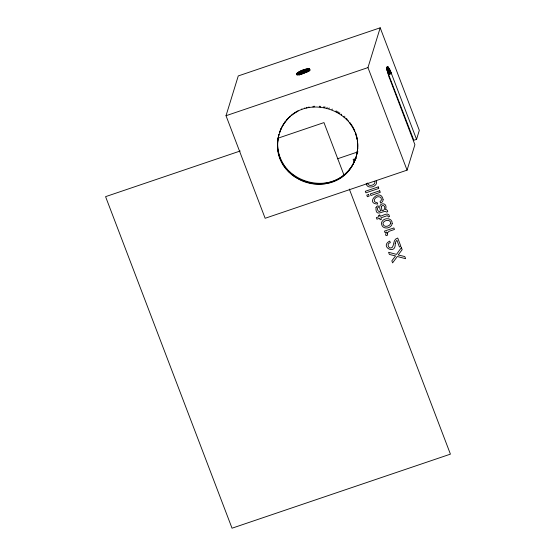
<?xml version="1.0" encoding="UTF-8"?>
<svg xmlns="http://www.w3.org/2000/svg" width="556" height="556" viewBox="0 0 556 556"><rect width="100%" height="100%" fill="white"/><g stroke="black" fill="none" stroke-linecap="round" stroke-linejoin="round"><path stroke-width="0.83" d="M356.042 157.153C340.522 205.393 265.956 183.41 278.98 134.496L278.744 135.261L281.496 127.699L279.661 132.286L279.89 131.522M355.11 159.878L355.347 159.106C338.222 203.44 267.936 181.791 278.73 135.504L278.493 136.269M356.389 155.93L357.098 153.143L356.862 153.908C366.091 109.747 300.671 87.869 281.26 128.464M357.056 152.886L357.779 148L357.543 148.765M356.111 156.931L356.625 155.166L355.472 158.905L355.708 158.133M389.958 70.063C384.272 60.117 388.533 76.971 389.853 79.028L414.901 144.706L407.075 170.143L265.142 218.279L226.021 115.717L238.26 75.936L380.2 27.8L419.314 130.354L416.548 139.354L413.824 140.279L387.226 70.987L389.958 70.063L390.729 71.766L416.548 139.354M280.015 131.313L280.252 130.549M278.271 137.283L278.507 136.519M280.405 130.354L280.641 129.59M278.076 138.305L278.313 137.54M280.822 129.402L281.058 128.638M277.91 139.327L278.146 138.562M277.778 140.362L278.014 139.591M281.725 127.532L282.976 124.954L282.74 125.719M277.666 141.391L277.903 140.626M282.219 126.622L282.455 125.858M277.59 142.426L277.826 141.662M277.541 143.469L277.778 142.704M283.282 124.829L284.088 123.196L283.852 123.96M277.52 144.504L277.757 143.74M277.527 145.547L277.764 144.782M284.443 123.105L285.297 121.5L285.061 122.264M277.562 146.589L277.798 145.825M277.632 147.632L277.868 146.867M285.701 121.444L287.987 118.31L287.751 119.081M277.722 148.667L277.958 147.903M286.361 120.638L286.597 119.867M277.847 149.703L278.083 148.939M287.049 119.846L287.285 119.081M278 150.739L278.236 149.974M278.181 151.767L278.417 151.003M288.481 118.331L288.717 117.566M278.389 152.796L278.625 152.031M289.231 117.601L290.239 116.121L290.003 116.885M278.625 153.817L278.862 153.053M278.89 154.832L279.126 154.068M279.181 155.84L279.418 155.075M291.601 115.53L291.837 114.765M279.501 156.841L279.737 156.076M292.428 114.883L292.664 114.119M279.849 157.828L280.085 157.063M293.276 114.258L293.512 113.493M280.224 158.814L280.46 158.05M294.138 113.66L294.374 112.889M280.627 159.787L280.863 159.023M295.021 113.076L295.257 112.312M281.058 160.754L281.294 159.989M295.917 112.52L296.153 111.756M281.51 161.706L281.746 160.941M296.828 111.992L297.064 111.228M281.989 162.644L282.226 161.879M297.752 111.485L297.988 110.72M282.497 163.575L282.733 162.811M283.032 164.493L283.268 163.728M283.588 165.389L283.824 164.625M284.172 166.279L284.408 165.514M301.602 109.706L301.839 108.941M284.776 167.154L285.013 166.39M285.402 168.009L285.638 167.245M286.055 168.85L286.291 168.086M304.605 108.642L304.841 107.878M286.729 169.677L286.965 168.913M287.431 170.483L287.66 169.719M306.662 108.066L306.898 107.301M288.147 171.276L288.383 170.511M288.884 172.047L289.12 171.283M308.747 107.593L308.976 106.828M289.648 172.798L289.885 172.033M290.427 173.528L290.663 172.763M291.226 174.243L291.462 173.472M292.046 174.931L292.282 174.167M312.979 106.988L313.216 106.224M292.887 175.599L293.123 174.834M314.05 106.905L314.286 106.14M293.742 176.252L293.978 175.487M294.617 176.877L294.854 176.113M295.507 177.482L295.736 176.718M296.411 178.059L296.647 177.294M297.328 178.622L297.564 177.857M319.422 106.912L319.658 106.147M298.266 179.15L298.502 178.386M320.499 106.995L320.736 106.231M299.211 179.664L299.448 178.9M300.177 180.151L300.414 179.38M301.15 180.61L301.387 179.845M323.703 107.419L323.94 106.655M302.137 181.041L302.374 180.276M324.76 107.614L324.996 106.849M303.138 181.451L303.374 180.686M304.146 181.833L304.382 181.068M326.865 108.086L327.102 107.322M305.161 182.194L305.397 181.43M306.189 182.521L306.425 181.756M328.943 108.67L329.18 107.906M307.225 182.827L307.461 182.062M308.267 183.105L308.504 182.34M309.317 183.355L309.553 182.59M331.995 109.74L332.231 108.976M310.373 183.577L310.602 182.813M311.43 183.772L311.666 183.007M312.493 183.946L312.729 183.174M313.563 184.085L313.799 183.32M335.914 111.527L336.151 110.762M314.633 184.196L314.87 183.431M336.866 112.041L337.103 111.276M315.711 184.279L315.947 183.515M337.805 112.569L338.034 111.805M316.781 184.335L317.017 183.57M338.722 113.132L338.958 112.368M317.858 184.37L318.095 183.605M339.626 113.709L339.862 112.944M318.935 184.37L319.172 183.605M320.006 184.342L320.242 183.577M341.391 114.939L341.627 114.175M321.083 184.286L321.312 183.522M322.146 184.203L322.383 183.438M323.217 184.092L323.453 183.327M343.9 116.948L344.136 116.183M324.28 183.96L324.516 183.188M344.706 117.663L344.935 116.899M325.336 183.793L325.573 183.028M326.386 183.598L326.622 182.834M346.242 119.144L346.478 118.379M327.435 183.376L327.672 182.611M346.986 119.915L347.222 119.151M328.471 183.126L328.707 182.361M329.5 182.855L329.736 182.09M348.404 121.514L348.64 120.749M330.521 182.549L330.757 181.784M331.536 182.222L331.772 181.458M349.731 123.182L349.96 122.417M332.537 181.868L332.773 181.103M350.356 124.037L350.593 123.272M407.075 170.143L367.961 67.589L380.2 27.8M333.53 181.485L333.767 180.721M350.961 124.912L351.197 124.148M334.51 181.082L334.747 180.318M351.545 125.802L351.781 125.03M335.476 180.644L335.713 179.88M352.101 126.698L352.337 125.934M336.436 180.193L336.672 179.428M352.636 127.616L352.865 126.851M337.374 179.706L337.61 178.942M353.136 128.547L353.373 127.783M338.305 179.199L338.541 178.434M353.623 129.485L353.852 128.721M339.216 178.671L339.452 177.906M354.075 130.438L354.311 129.673M340.112 178.115L340.348 177.35M354.506 131.404L354.742 130.639M340.995 177.531L341.231 176.766M341.857 176.933L342.093 176.169M355.284 133.364L355.513 132.599M342.704 176.308L342.941 175.543M355.631 134.35L355.868 133.586L355.951 135.351M343.532 175.661L343.768 174.897M344.338 174.994L344.574 174.23M356.243 136.359L356.479 135.594M345.13 174.306L345.366 173.541M356.507 137.374L356.743 136.609M345.901 173.59L346.138 172.826M356.743 138.395L356.98 137.631L356.952 139.424M346.652 172.86L346.888 172.096M347.375 172.11L347.611 171.345M348.084 171.345L348.32 170.581M357.286 141.488L357.522 140.724L357.501 143.559M348.772 170.553L349.008 169.788M357.411 142.524L357.64 141.759M349.432 169.754L349.668 168.982M350.071 168.927L350.308 168.162M357.571 144.602L357.8 143.837M350.69 168.086L350.926 167.321M357.605 145.644L357.842 144.88M351.281 167.231L351.517 166.466M357.612 146.687L357.849 145.915M351.851 166.362L352.087 165.598M357.591 147.722L357.828 146.958M352.393 165.473L352.629 164.708M352.914 164.569L353.143 163.805M357.459 149.8L357.696 149.036M353.401 163.659L353.637 162.894M357.355 150.829L357.591 150.064M353.873 162.727L354.109 161.963M357.216 151.864L357.452 151.1M354.311 161.789L354.547 161.025M354.728 160.837L354.964 160.072M356.639 154.922L356.876 154.158M296.515 73.691C297.397 76.978 307.829 71.814 309.803 69.722C308.9 66.998 295.312 71.766 297.022 75.025M306.905 68.986L307.927 71.648L299.552 74.817L298.53 72.155M226.021 115.717L367.961 67.589M386.469 67.262L387.838 66.796M386.601 67.359L387.963 66.901M386.733 67.491L388.095 67.026M386.872 67.644L388.241 67.186M387.025 67.825L388.387 67.366M386.496 68.27L388.54 67.575M386.656 68.499L388.7 67.804M386.823 68.756L388.866 68.061M386.99 69.034L389.04 68.339M386.483 69.569L389.214 68.645M389.395 68.965L386.663 69.889L386.851 70.237L389.582 69.312M387.039 70.605L389.763 69.674M387.421 71.39L390.145 70.466M387.608 71.807L390.34 70.883M387.803 72.238L390.534 71.314M387.998 72.69L390.729 71.766M388.192 73.149L390.924 72.224M388.387 73.621L391.118 72.697M388.581 74.108L391.306 73.183M388.769 74.601L391.5 73.677M240.22 150.996L105.577 196.657L232.033 528.2L450.423 454.141L349.321 189.068M277.986 138.194L323.967 122.598L343.754 174.48M337.429 158.814L357.981 151.844M356.382 158.321L353.15 159.412L354.262 162.331M309.532 68.868L310.039 70.202M309.365 68.826L309.873 70.16M309.185 68.798L309.692 70.132M308.969 68.784L309.477 70.112M308.74 68.777L309.497 70.772M308.483 68.784L309.247 70.779M308.205 68.798L308.969 70.8M307.906 68.826L308.921 71.495M307.593 68.868L308.608 71.536M307.26 68.923L308.274 71.585M306.544 69.062L307.558 71.724M306.161 69.146L307.183 71.807M305.772 69.243L306.787 71.905M305.369 69.347L306.391 72.016M304.959 69.465L305.981 72.127M304.542 69.59L305.557 72.252M304.118 69.722L305.14 72.384M303.694 69.861L304.709 72.53M303.263 70.014L304.278 72.676M302.832 70.167L303.847 72.836M302.401 70.334L303.423 72.996M301.977 70.501L302.992 73.163M301.554 70.675L302.575 73.336M301.137 70.848L302.158 73.517M300.733 71.029L301.748 73.698M300.33 71.217L301.352 73.878M299.948 71.404L300.963 74.066M299.573 71.592L300.587 74.254M299.211 71.78L300.226 74.441M298.864 71.967L299.879 74.629M298.224 72.343L299.239 75.004M297.933 72.523L298.69 74.525M297.662 72.704L298.419 74.706M297.411 72.885L298.169 74.879M297.182 73.058L297.946 75.053M296.974 73.225L297.488 74.56M296.8 73.385L297.307 74.719M296.64 73.545L297.147 74.872M376.356 181.061C378.351 186.802 366.967 189.909 366.202 183.556M374.897 181.325C376.009 185.238 367.989 187.379 367.523 182.993M381.437 206.651L381.916 210.78C384.912 210.926 386.017 206.276 383.14 205.407L381.77 205.935L381.437 206.651M383.063 199.43L383.035 200.146A3.461 3.329 17.1 0 1 382.062 202.043L380.617 203.044L380.04 201.543L381.395 200.202L381.131 197.915A2.078 2.002 17.1 0 0 379.748 196.97C375.495 195.149 371.311 202.627 377.121 202.53L377.698 204.031C364.388 203.718 380.54 187.309 383.063 199.43M376.009 207.638C375.314 218.432 383.96 209.188 386.566 212.1L387.734 211.704L387.483 210.585L386.462 209.626L385.489 209.654C388.713 201.133 375.981 202.321 380.728 210.814L379.206 211.586C377.482 211.085 376.475 207.909 378.56 207.159L378.01 205.72L376.648 206.512L376.009 207.638M395.205 243.556C396.122 255.774 379.227 246.468 389.721 241.095L390.319 242.666C385.899 243.333 388.929 250.193 392.348 247.33C394.35 244.32 393.106 239.101 397.728 238.037L400.945 246.475L399.451 246.982L396.894 240.268L395.608 241.923L395.205 243.556M387.31 232.999L387.664 235.084L385.996 235.647L385.6 234.243L386.642 232.04L385.016 232.589L384.453 231.122L393.87 227.932L394.461 229.475L389.047 231.31L387.31 232.999M392.188 223.595C391.521 228.773 382.326 229.948 381.583 224.137A4.163 4.003 17.1 0 1 382.055 221.469C384.467 217.167 392.599 217.862 392.188 223.595M390.694 223.498C389.721 226.521 383.633 227.939 383.035 223.908A2.307 2.217 17.1 0 1 383.536 222.157C385.391 219.634 391.021 219.439 390.694 223.498M401.383 247.622L396.484 254.384L388.575 252.285L389.388 254.426L395.559 255.962L391.834 260.834L392.612 262.863L397.297 256.504L405.609 258.693L404.796 256.573L398.193 254.975L402.169 249.679L401.383 247.622M378.226 186.906L365.306 191.285L365.897 192.828L378.81 188.449L378.226 186.906M368.572 194.537L366.779 195.142L367.377 196.713L369.17 196.108L368.572 194.537M379.699 190.764L370.324 193.94L370.921 195.51L380.297 192.334L379.699 190.764M379.783 215.047L378.49 215.485L378.97 216.729L376.336 217.625L376.933 219.182L379.56 218.293L380.123 219.759L381.416 219.321L380.853 217.855L387.004 215.77L387.782 215.874L388.29 216.993L389.541 216.569C389.11 211.377 382.764 215.756 380.255 216.291L379.783 215.047"/></g></svg>
